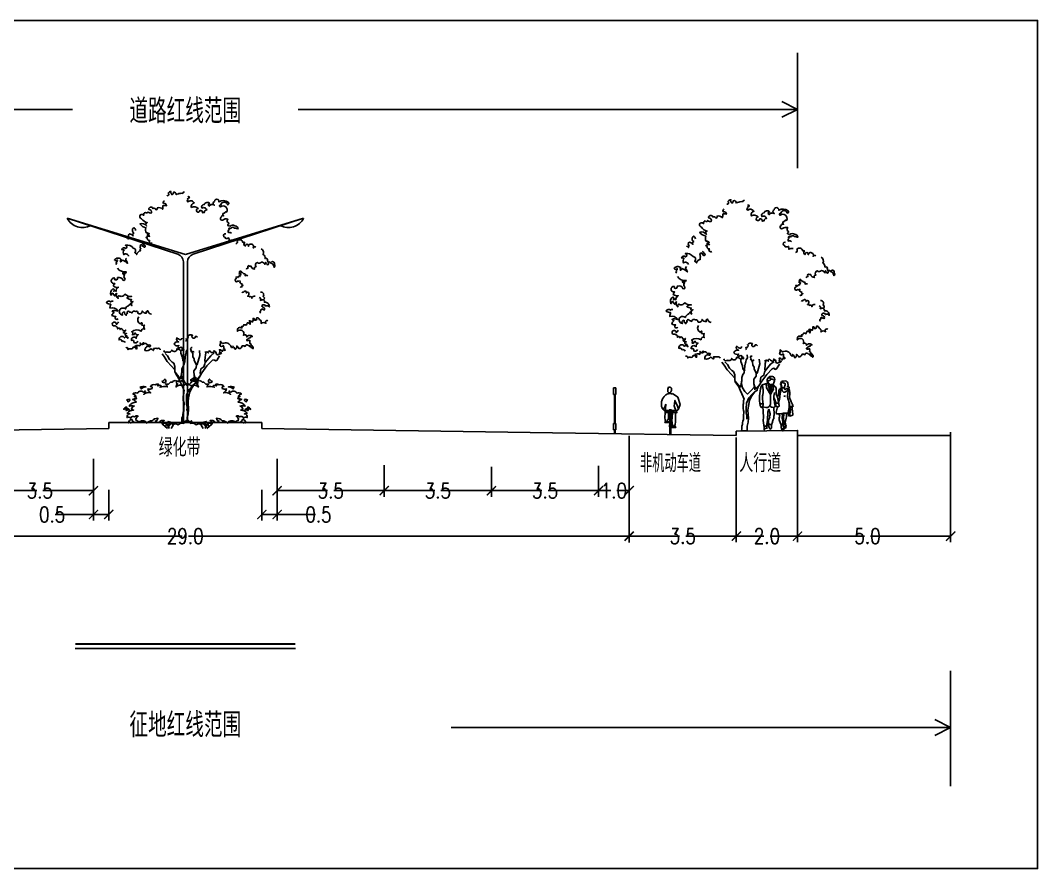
# Model space of a CAD drawing. Extents: x 10519 to 17598, y -625 to 2857.
# Drawn here: x 10542 to 10575.23, y 685.12 to 712.84 of the extents above; entities that cross this region are included whole.
import ezdxf
from ezdxf.enums import TextEntityAlignment as Align

# ---------------------------------------------------------------- set-up
doc = ezdxf.new("R2010")
doc.units = 0
doc.header["$MEASUREMENT"] = 0
doc.linetypes.add('ACAD_ISO04W100', pattern=[30.5, 24, -3, 0.5, -3])
doc.layers.get('0').update_dxf_attribs({"linetype": 'CONTINUOUS'})
doc.layers.get('DEFPOINTS').update_dxf_attribs({"linetype": 'CONTINUOUS'})
for name, color, linetype in [('DIM_COOR', 3, 'CONTINUOUS'), ('SHRUB', 8, 'CONTINUOUS'), ('ZDH', 1, 'CONTINUOUS'), ('横断图-断面模型', 7, 'CONTINUOUS')]:
    doc.layers.add(name, color=color, linetype=linetype)
doc.styles.get("Standard").update_dxf_attribs({"font": 'txt8.shx', "width": 0.8, "bigfont": 'hz.shx'})
doc.dimstyles.get("Standard").update_dxf_attribs({"dimtxt": 10, "dimasz": 3, "dimexe": 0.18, "dimexo": 0.0625, "dimgap": 2, "dimtad": 0, "dimdec": 1, "dimzin": 0, "dimdsep": 46, "dimtxsty": 'Standard', "dimblk": 'ARCHTICK', "dimcen": 0.09, "dimadec": 0, "dimazin": 0, "dimtfac": 1, "dimtdec": 1, "dimtofl": 0, "dimtmove": 0, "dimatfit": 3, "dimldrblk": 'ARCHTICK', "dimfxl": 1, "dimtolj": 1, "dimtzin": 0, "dimarcsym": 0})

# ---------------------------------------------------------------- blocks, each defined once
blk = doc.blocks.new('A$C5FCC6C8A')
at = {"layer": 'ZDH', "color": 8}
for p, q in [((0.708, 1.78), (0.708, 1.78)), ((0.149, 1.369), (0.177, 1.141)), ((0.163, 1.37), (0.205, 1.301)), ((0.252, 1.629), (0.323, 1.621)), ((0.256, 1.499), (0.272, 1.466)), ((0.282, 1.418), (0.281, 1.372)), ((0.282, 1.42), (0.314, 1.409)), ((0.287, 1.56), (0.325, 1.566)), ((0.377, 1.396), (0.357, 1.322)), ((0.38, 1.395), (0.396, 1.39)), ((0.39, 1.392), (0.425, 1.139)), ((0.552, 1.38), (0.552, 1.235)), ((0.623, 1.427), (0.63, 1.484)), ((0.652, 1.405), (0.623, 1.427)), ((0.637, 1.366), (0.652, 1.405)), ((0.731, 1.182), (0.637, 1.366)), ((0.731, 1.182), (0.67, 1.517)), ((0.686, 1.511), (0.786, 1.417)), ((0.687, 1.425), (0.812, 1.531)), ((0.731, 1.182), (0.825, 1.585)), ((0.734, 1.465), (0.731, 1.182)), ((0.731, 1.182), (0.874, 1.421)), ((0.829, 1.603), (0.786, 1.545)), ((0.843, 1.449), (0.882, 1.484)), ((0.874, 1.421), (0.843, 1.449)), ((0.856, 1.544), (0.972, 1.513)), ((0.882, 1.484), (0.858, 1.544)), ((0.472, 0.929), (0.446, 1.034)), ((0.463, 0.877), (0.491, 1.041)), ((0.509, 1.104), (0.478, 1.201)), ((0.557, 0.93), (0.619, 1.069)), ((0.731, 1.182), (0.739, 0.873)), ((0.97, 0.855), (0.994, 1.043)), ((0.027, 0.678), (0.028, 0.778)), ((0.09, 0.69), (0.08, 0.781)), ((0.098, 0.482), (0.09, 0.69)), ((0.504, 0.783), (0.528, 0.792)), ((0.554, 0.607), (0.509, 0.785)), ((0.63, 0.761), (0.615, 0.529)), ((0.682, 0.769), (0.635, 0.761)), ((0.79, 0.706), (0.745, 0.56)), ((0.987, 0.788), (0.885, 0.762)), ((1.04, 0.766), (1.065, 0.805)), ((0.01, 0.514), (0.018, 0.653)), ((0.098, 0.482), (0.01, 0.514)), ((0.155, 0.497), (0.098, 0.482)), ((0.155, 0.497), (0.11, 0.663)), ((0.249, 0.316), (0.22, 0.419)), ((0.467, 0.551), (0.443, 0.511)), ((0.826, 0.57), (0.85, 0.064)), ((0.397, 0.222), (0.438, 0.326)), ((0.939, 0.108), (0.971, 0.332))]:
    blk.add_line(p, q, dxfattribs=at)
for centre, radius, start, end in [((0.658, 1.682), 0.0677, 149.6605, 223.0914), ((0.71, 1.652), 0.128, 44.0652, 149.6605), ((0.699, 1.578), 0.107, 83.7984, 147.4479), ((0.84, 1.585), 0.164, 104.5278, 142.3965), ((0.889, 1.883), 0.267, 227.8947, 258.5683), ((0.846, 1.784), 0.062, 224.0652, 227.2955), ((0.726, 1.654), 0.115, 333.7022, 47.2955), ((0.538, 1.214), 0.438, 158.1997, 192.9045), ((0.154, 1.404), 0.0348, 81.608, 302.5532), ((0.181, 1.494), 0.0275, 132.2027, 243.7817), ((0.161, 1.454), 0.0164, 261.608, 63.7817), ((0.145, 1.533), 0.025, 312.2027, 12.5675), ((0.243, 1.554), 0.0752, 83.6899, 192.5675), ((0.197, 1.336), 0.0458, 31.4991, 122.5532), ((0.257, 1.372), 0.0243, 211.4991, 358.6484), ((0.294, 1.518), 0.0426, 99.5645, 206.2318), ((0.179, 1.421), 0.103, 358.6484, 26.2318), ((0.327, 1.447), 0.0409, 250.6513, 336.6577), ((0.32, 1.593), 0.028, 279.5645, 83.6899), ((0.319, 1.529), 0.0927, 25.3537, 87.5065), ((0.308, 1.53), 0.0808, 353.6823, 61.5851), ((0.076, 1.556), 0.314, 336.6577, 353.6823), ((0.385, 1.413), 0.0194, 134.4068, 254.887), ((0.331, 1.468), 0.0569, 314.4068, 6.0349), ((0.421, 1.477), 0.0336, 141.7671, 186.0349), ((0.342, 1.54), 0.067, 321.7671, 25.3538), ((0.374, 1.306), 0.0871, 0.5488, 75.1585), ((0.659, 1.38), 0.106, 111.7508, 179.9447), ((0.859, 1.657), 0.252, 184.6555, 200.4538), ((0.588, 1.558), 0.0849, 291.7508, 333.652), ((0.711, 1.601), 0.0938, 200.4538, 323.4399), ((0.867, 1.585), 0.0419, 153.7022, 255.186), ((0.947, 1.42), 0.0969, 15.2134, 75.1861), ((1.57, 1.3), 0.596, 160.857, 192.412), ((-0.373, 1.061), 1.465, 350.9257, 15.2134), ((0.385, 0.887), 0.331, 148.4972, 168.8363), ((0.037, 1.1), 0.0759, 328.4972, 12.9045), ((0.835, 0.814), 0.709, 160.1872, 197.583), ((-0.007, 1.118), 0.186, 340.1872, 7.1638), ((0.276, 1.344), 0.0836, 211.0972, 344.735), ((0.29, 1.056), 0.081, 86.7645, 124.0677), ((1.407, 1.276), 0.991, 187.9737, 194.1746), ((0.817, 1.31), 0.356, 180.5488, 197.9376), ((0.785, 0.992), 0.298, 149.9584, 170.4643), ((0.365, 1.235), 0.188, 329.9585, 359.9447), ((2.529, 0.581), 1.955, 167.6185, 173.3371), ((0.176, 1.096), 0.454, 348.7716, 19.7919), ((0.442, 1.148), 0.194, 335.8818, 345.625), ((0.258, 1.079), 0.371, 347.6185, 348.7716), ((0.62, 1.091), 0.377, 352.6343, 12.412), ((0.054, 0.824), 0.0551, 137.1431, 241.2442), ((-0.121, 0.986), 0.183, 317.1431, 348.8363), ((0.065, 0.65), 0.0469, 15.261, 176.8765), ((0.054, 0.778), 0.026, 6.4647, 179.4259), ((0.054, 0.824), 0.0551, 298.0249, 356.8421), ((0.494, 0.8), 0.385, 157.3655, 176.8421), ((0.489, 0.822), 0.0421, 152.8936, 289.8502), ((0.345, 0.897), 0.121, 332.8936, 350.4643), ((0.478, 0.7), 0.208, 68.8366, 92.4822), ((0.508, 0.847), 0.0586, 289.8502, 28.9638), ((0.613, 0.905), 0.0615, 155.8818, 208.9638), ((0.629, 0.803), 0.0417, 173.3371, 278.8716), ((0.668, 0.859), 0.0918, 278.8716, 335.5887), ((0.856, 0.876), 0.117, 181.3615, 284.4306), ((0.517, 0.56), 0.309, 1.902, 28.2691), ((1.02, 0.849), 0.0503, 172.6343, 223.0488), ((-8.667, 1.398), 9.673, 355.0369, 356.503), ((1.017, 0.686), 0.196, 71.3422, 103.2095), ((0.94, 0.775), 0.0584, 2.1035, 43.0489), ((1.021, 0.778), 0.0225, 182.1034, 327.9033), ((1.009, 0.84), 0.0652, 327.9033, 350.9257), ((0.196, 0.612), 0.0386, 197.583, 283.766), ((0.258, 0.356), 0.225, 74.7969, 103.766), ((0.587, 0.521), 0.38, 171.7882, 195.6622), ((0.608, 0.272), 0.321, 160.5028, 190.2916), ((0.439, 0.514), 0.136, 154.2789, 195.7186), ((0.152, 0.433), 0.162, 340.5028, 15.7186), ((0.481, 1.175), 0.624, 254.7968, 272.9699), ((0.651, 0.3), 0.316, 165.867, 185.8852), ((0.139, 0.428), 0.212, 345.8671, 7.1745), ((0.689, 0.498), 0.342, 168.8051, 187.1744), ((0.497, 0.478), 0.0639, 148.4244, 202.0211), ((0.279, 0.389), 0.172, 338.4745, 22.0211), ((0.511, 0.596), 0.0444, 272.9699, 14.1746), ((0.708, 0.523), 0.0929, 176.315, 200.2948), ((0.544, 0.462), 0.0819, 342.1957, 20.2948), ((0.661, 0.424), 0.0413, 162.1957, 223.8974), ((0.556, 0.323), 0.105, 5.8865, 43.8974), ((0.927, 0.361), 0.268, 185.8865, 209.7457), ((0.808, 0.541), 0.0655, 163.1817, 215.0522), ((0.711, 0.473), 0.0529, 346.1648, 35.0522), ((0.827, 0.444), 0.0668, 166.1648, 207.7697), ((0.546, 0.296), 0.252, 347.8867, 27.7697), ((1.958, 0.476), 0.992, 175.037, 186.2271), ((0.828, 0.352), 0.145, 351.8658, 6.2271), ((0.371, 0.152), 0.143, 155.5877, 205.9534), ((0.303, 0.198), 0.0875, 210.8432, 258.2488), ((0.101, 0.275), 0.154, 335.5877, 15.6622), ((0.251, 0.094), 0.00931, 205.9534, 297.4012), ((0.218, 0.158), 0.0818, 297.4012, 7.4342), ((-0.618, 0.049), 0.924, 7.4342, 10.2916), ((0.435, 0.072), 0.135, 154.5018, 203.5806), ((0.353, 0.116), 0.0568, 205.4056, 296.7841), ((0.338, 0.03), 0.0295, 203.5806, 339.1792), ((0.081, 0.241), 0.257, 334.5018, 5.8852), ((0.142, 0.105), 0.24, 339.1792, 3.5381), ((0.621, 0.134), 0.24, 158.4745, 183.5381), ((0.625, 0.189), 0.0796, 344.9715, 29.7457), ((0.818, 0.137), 0.12, 164.9715, 214.633), ((0.734, 0.406), 0.198, 260.3463, 285.4326), ((0.741, 0.084), 0.0264, 214.633, 322.4055), ((0.671, 0.137), 0.114, 322.4055, 4.1323), ((1.13, 0.17), 0.346, 167.8867, 184.1323), ((0.9, 0.199), 0.126, 246.2224, 288.2358), ((1.022, 0.246), 0.173, 182.6261, 207.1679), ((0.899, 0.182), 0.0341, 207.1679, 345.4585), ((0.692, 0.062), 0.248, 345.4585, 5.4856), ((1.032, 0.095), 0.0935, 171.8658, 185.4856)]:
    blk.add_arc(centre, radius, start, end, dxfattribs=at)
blk = doc.blocks.new('SHRUB_E7')
at = {"color": 3}
for p, q in [((-333, 53), (-266, 0)), ((-292, 21), (-287, 62)), ((-273, 56), (-243, 0)), ((-256, 24), (-208, 81)), ((-192, 44), (-217, 0)), ((192, 44), (217, 0)), ((256, 24), (208, 81)), ((273, 56), (243, 0)), ((333, 53), (266, 0)), ((292, 21), (287, 62))]:
    blk.add_line(p, q, dxfattribs=at)
for points in [[(0, 104, -0.033482), (-7, 110, -0.548637), (-62, 103, 0.159936), (-45, 67, 0.299737), (-123, 50, 0.422718), (-192, 44, -0.8762), (-178, 80, -0.077452), (-262, 93, -0.40196), (-245, 57, -0.265419), (-299, 70, 0.444024), (-333, 53, -0.630202), (-312, 105, 0.357779), (-379, 83, -0.287826), (-434, 100, 0.377064), (-399, 138, 0.250353), (-477, 101, 0.24944), (-553, 71, -0.308567), (-565, 94, 0.318248), (-670, 79, 0.629144), (-696, 106, -0.355852), (-668, 166, 0.379918), (-713, 157, 0.516327), (-768, 141, 0.265401), (-818, 147, -0.45058), (-780, 196, -0.081939), (-817, 209, -0.204535), (-729, 248, -0.093347), (-760, 264, -0.178712), (-721, 303, 0.165152), (-788, 302, -0.254476), (-692, 359, 0.233133), (-742, 392, -0.14235), (-690, 404, 0.36638), (-719, 435, 1.325527), (-703, 448, 0.095882), (-739, 470, -0.243326), (-678, 479, -0.481555), (-596, 494, 0.317871), (-573, 511, -0.433747), (-590, 464, -0.270851), (-495, 482, -0.168812), (-536, 538, 0.265261), (-477, 545, 0.603448), (-502, 572, -0.357802), (-435, 592, -0.219008), (-390, 600, 0.797002), (-400, 578, -0.384209), (-348, 573, 0.295136), (-368, 559, -0.180261), (-272, 565, 0.241671), (-297, 606, 0.404961), (-225, 630, 0.375819), (-191, 642, -0.307047), (-137, 642, 0.600759), (-129, 603, 0.27442), (-152, 562, -0.329208), (-50, 578, -0.160151), (0, 610, -0.160151)], [(0, 104, 0.033482), (7, 110, 0.548637), (62, 103, -0.159936), (45, 67, -0.299737), (123, 50, -0.422718), (192, 44, 0.8762), (178, 80, 0.077452), (262, 93, 0.40196), (245, 57, 0.265419), (299, 70, -0.444024), (333, 53, 0.630202), (312, 105, -0.357779), (379, 83, 0.287826), (434, 100, -0.377064), (399, 138, -0.250353), (477, 101, -0.24944), (553, 71, 0.308567), (565, 94, -0.318248), (670, 79, -0.629144), (696, 106, 0.355852), (668, 166, -0.379918), (713, 157, -0.516327), (768, 141, -0.265401), (818, 147, 0.45058), (780, 196, 0.081939), (817, 209, 0.204535), (729, 248, 0.093347), (760, 264, 0.178712), (721, 303, -0.165152), (788, 302, 0.254476), (692, 359, -0.233133), (742, 392, 0.14235), (690, 404, -0.36638), (719, 435, -1.325527), (703, 448, -0.095882), (739, 470, 0.243326), (678, 479, 0.481555), (596, 494, -0.317871), (573, 511, 0.433747), (590, 464, 0.270851), (495, 482, 0.168812), (536, 538, -0.265261), (477, 545, -0.603448), (502, 572, 0.357802), (435, 592, 0.219008), (390, 600, -0.797002), (400, 578, 0.384209), (348, 573, -0.295136), (368, 559, 0.180261), (272, 565, -0.241671), (297, 606, -0.404961), (225, 630, -0.375819), (191, 642, 0.307047), (137, 642, -0.600759), (129, 603, -0.27442), (152, 562, 0.329208), (50, 578, 0.16016), (0, 610, 0.16016)], [(-820, 267, -0.271803), (-788, 257, 0.120847), (-825, 241, -0.339325), (-830, 265, 0.171013), (-864, 257, -0.429974), (-819, 287, 0.619653), (-820, 267, 0.660668)], [(820, 267, 0.271803), (788, 257, -0.120847), (825, 241, 0.339325), (830, 265, -0.171013), (864, 257, 0.429974), (819, 287, -0.619653), (820, 267, -0.660668)]]:
    blk.add_lwpolyline(points, format="xyb", dxfattribs=at)
for points in [[(-646, 558, -0.192811), (-562, 565, 0.190338), (-626, 536, 0.607699), (-646, 558)], [(-344, 640, 0.178614), (-303, 670, -0.377621), (-297, 626, -0.342397), (-344, 640, -0.342397)], [(-128, 682, -0.224614), (-102, 663, -0.379444), (-128, 643, 0.172108), (-83, 644, -0.969457), (-66, 636, 0.505502), (-49, 663, -0.155784), (-87, 689, 0.197916), (-128, 682)], [(128, 682, 0.224614), (102, 663, 0.379444), (128, 643, -0.172108), (83, 644, 0.969457), (66, 636, -0.505502), (49, 663, 0.155784), (87, 689, -0.197916), (128, 682)], [(344, 640, -0.178614), (303, 670, 0.377621), (297, 626, 0.342397), (344, 640, 0.342397)], [(646, 558, 0.192811), (562, 565, -0.190338), (626, 536, -0.607699), (646, 558)], [(-825, 382, -0.334986), (-782, 393, -0.46709), (-808, 362, 0.637082), (-825, 382, 0.637082)], [(825, 382, 0.334986), (782, 393, 0.46709), (808, 362, -0.637082), (825, 382, -0.637082)], [(-756, 124, 0.375402), (-796, 75, -0.43941), (-765, 72, -0.320301), (-723, 85, -0.175099), (-756, 124, -0.175099)], [(756, 124, -0.375402), (796, 75, 0.43941), (765, 72, 0.320301), (723, 85, 0.175099), (756, 124, 0.175099)]]:
    blk.add_lwpolyline(points, format="xyb", close=True, dxfattribs=at)
blk = doc.blocks.new('A$C244B30F2')
at = {"layer": 'SHRUB', "color": 3, "xscale": 0.0015, "yscale": 0.0015, "zscale": 0.0015}
blk.add_blockref('SHRUB_E7', (1.296, 0), dxfattribs=at)
blk = doc.blocks.new('_ARCHTICK')
at = {"color": 0, "linetype": 'ByBlock', "const_width": 0.15}
blk.add_lwpolyline([(-0.5, -0.5), (0.5, 0.5)], dxfattribs=at)
blk = doc.blocks.new('*D65')
at = {"color": 3, "lineweight": -2}
for p, q in [((10540.884, 698.305), (10540.884, 697.271)), ((10544.385, 698.281), (10544.385, 697.271))]:
    blk.add_line(p, q, dxfattribs=at)
at = {"color": 0, "lineweight": -2}
for p, q in [((10540.884, 697.471), (10542.534, 697.471)), ((10544.385, 697.471), (10542.735, 697.471))]:
    blk.add_line(p, q, dxfattribs=at)
at = {"layer": 'DEFPOINTS', "color": 0}
for p in [(10540.884, 698.367), (10544.385, 698.344), (10544.385, 697.471)]:
    blk.add_point(p, dxfattribs=at)
at = {"color": 0, "lineweight": -2, "xscale": 0.3, "yscale": 0.3, "zscale": 0.3, "rotation": 180}
blk.add_blockref('_ARCHTICK', (10540.884, 697.471), dxfattribs=at)
at = {"color": 0, "lineweight": -2, "xscale": 0.3, "yscale": 0.3, "zscale": 0.3}
blk.add_blockref('_ARCHTICK', (10544.385, 697.471), dxfattribs=at)
at = {"color": 3, "insert": (10542.634, 697.471), "char_height": 0.5, "attachment_point": 5}
blk.add_mtext('\\A1;3.5', dxfattribs=at)
blk = doc.blocks.new('A$C146029A1')
at = {"layer": 'ZDH', "color": 94}
for points in [[(1.276, 3.766, 0.305001), (1.243, 3.741, 0.158319), (1.163, 3.728, 0.506463), (1.139, 3.718, 0.606264), (1.094, 3.758, -0.29326), (1.072, 3.719, -0.688173), (1.067, 3.737, -0.77864), (1.056, 3.773, 0.200322), (1.006, 3.746, -0.808942), (0.988, 3.7, 0.398466)], [(2.043, 3.089, 0.265402), (1.995, 3.099, -0.47234), (2.004, 3.147, -1.359918), (2.026, 3.165, -0.499355), (2.093, 3.174, -0.074873), (2.149, 3.16, 0.44511), (2.096, 3.209, 0.370657), (2.018, 3.205, -0.000002), (1.981, 3.217, -0.543015), (1.998, 3.242, 0.345298), (1.976, 3.272, -0.278322), (1.984, 3.318, 0.278865), (1.898, 3.302, -1.000141), (1.878, 3.355, -0.713289), (1.915, 3.372, -0.932806), (1.93, 3.419, -0.617803), (1.965, 3.436, 0.799083), (1.861, 3.521, -1.091803), (1.868, 3.552, -0.813247), (1.976, 3.555, 0.759216), (1.988, 3.595, 0.322729), (1.837, 3.601, 1.063796), (1.762, 3.61, 0.640254), (1.763, 3.547, 0.451434), (1.678, 3.529, -0.695789), (1.687, 3.576, 0.56977), (1.596, 3.558, 0.595413), (1.559, 3.5, -0.483393), (1.638, 3.469, 0.396), (1.596, 3.427, 0.333157), (1.566, 3.423, 0.596875), (1.527, 3.461, -2.485316), (1.5, 3.492, 0.329809), (1.389, 3.51, -0.512632), (1.431, 3.582, 0.48414), (1.34, 3.607, -1.380789), (1.331, 3.633, -0.790253), (1.353, 3.665, 0.91904), (1.328, 3.682, -1.201096)], [(0.947, 3.62, 0.590957), (0.931, 3.577, -0.507427), (0.981, 3.538, 0.211792), (0.922, 3.538, -0.130874), (0.914, 3.481, 0.288211), (0.83, 3.506, -0.512432), (0.811, 3.474, 0.410785), (0.759, 3.493, 0.646238), (0.702, 3.504, 0.478077), (0.692, 3.476, -0.56821), (0.734, 3.421, -0.289507), (0.678, 3.436, -0.529716), (0.637, 3.427, 0.556037), (0.609, 3.381, 0.421693), (0.553, 3.391, 0.598314), (0.574, 3.327, 0.221406), (0.666, 3.263, 0.745187), (0.656, 3.208, 0.338336), (0.545, 3.242, 0.193645), (0.645, 3.179, 0.255819), (0.652, 3.095, -0.202164), (0.7, 3.079, 0.613529), (0.669, 3.045, -0.614808), (0.703, 3.038, 0.409088), (0.647, 3.016, -0.780635), (0.666, 3.005, 0.520337), (0.703, 2.973, 0.849531), (0.745, 2.929, 1.681155)], [(0.475, 3.136, 0.339076), (0.444, 3.179, 0.555033), (0.449, 3.092, 0.56418), (0.435, 3.045, 0.166244), (0.376, 3.081, 0.631998), (0.373, 3.028, 0.373246), (0.361, 2.993, 0.199415), (0.33, 3.016, -2.128433)], [(2.073, 2.975, 0.129085), (2, 2.965, 0.153649), (1.997, 3.012, -0.172844), (1.943, 3.006, 0.24242), (1.919, 3.033, -0.867375), (1.949, 3.078, -4.014634)], [(0.585, 2.926, -0.527476), (0.61, 2.895, -1.371362), (0.611, 2.863, 0.599758), (0.589, 2.874, 1.751744), (0.554, 2.868, 0.521675), (0.562, 2.84, 0.482458), (0.558, 2.802, 0.272076), (0.493, 2.741, 0.162269), (0.462, 2.773, 0.672629), (0.438, 2.845, 0.295571), (0.31, 2.894, -0.846999), (0.313, 2.84, 0.605856), (0.25, 2.822, -0.299905), (0.288, 2.819, 0.265742), (0.283, 2.741, -0.563605), (0.362, 2.714, -0.951129)], [(2.441, 2.859, 0.543794), (2.397, 2.848, 1.209884), (2.318, 2.875, 1.322896), (2.267, 2.879, -0.541205), (2.256, 2.938, 0.299501), (2.228, 2.938, 0.612972), (2.134, 2.967, -0.400192), (2.112, 2.91, -0.601374)], [(2.528, 2.835, -0.406886), (2.557, 2.74, -0.345169), (2.59, 2.675, -0.789569), (2.629, 2.638, -0.420211), (2.636, 2.574, -0.31979), (2.6, 2.615, 0.414416), (2.59, 2.579, 0.259643), (2.532, 2.618, -0.477578), (2.464, 2.613, 0.528271), (2.442, 2.543, 0.679587), (2.418, 2.503, -0.357056), (2.36, 2.552, -0.118587), (2.317, 2.56, 0.331188), (2.314, 2.517, 0.493577), (2.285, 2.5, -1.282228)], [(0.328, 2.683, 0.640786), (0.337, 2.627, 0.207083), (0.344, 2.595, 0.150335), (0.253, 2.651, -0.368139), (0.229, 2.622, -0.258155), (0.235, 2.665, 0.453982), (0.13, 2.653, 0.695057), (0.177, 2.653, -0.34999), (0.16, 2.614, -0.347124), (0.155, 2.576, -0.402012)], [(0.735, 1.767, -0.325791), (0.675, 1.824, 0.515605), (0.652, 1.783, -0.279738), (0.585, 1.819, -0.62119), (0.513, 1.782, 0.719432), (0.479, 1.81, 0.571612), (0.414, 1.786, 0.272149), (0.377, 1.799, 1.434557), (0.343, 1.778, 0.677202), (0.324, 1.747, -0.375472), (0.294, 1.804, 0.653927), (0.262, 1.751, -0.641379), (0.229, 1.857, -0.304012), (0.311, 1.852, -0.282031), (0.361, 1.905, 0.008167), (0.39, 1.942, 0.250758), (0.416, 1.905, -0.538583), (0.435, 1.976, -1.316316), (0.41, 2.005, -0.141358), (0.333, 2.032, -0.252822), (0.411, 2.057, -0.20506), (0.3, 2.092, -0.448866), (0.202, 2.07, 0.486299), (0.192, 2.026, -0.437064), (0.168, 2.105, 0.440104), (0.138, 2.063, -0.29131), (0.109, 2.109, 0.436043), (0.075, 2.075, -0.389386), (0.104, 2.18, -0.815654), (0.115, 2.138, -0.477842), (0.156, 2.14, -0.344764), (0.194, 2.206, -0.188395), (0.113, 2.225, -0.090084), (0.136, 2.269, -1.137022), (0.121, 2.358, -0.908358), (0.13, 2.335, 0.754859), (0.181, 2.364, -0.405197), (0.272, 2.322, 0.740032), (0.302, 2.351, -0.459727), (0.296, 2.412, -0.533529), (0.266, 2.447, 0.742946), (0.324, 2.458, -0.289701), (0.18, 2.519, 0.523483)], [(2.693, 2.62, -0.701971), (2.743, 2.58, -0.424856), (2.736, 2.532, 0.079937), (2.727, 2.569, 0.274987), (2.681, 2.601, 0.992027), (2.648, 2.605, -0.885129)], [(2.183, 2.202, -0.433632), (2.213, 2.213, -0.721914), (2.231, 2.238, -0.566611), (2.211, 2.265, -0.564064), (2.181, 2.311, -0.261676), (2.139, 2.308, -0.779527), (2.105, 2.309, -0.474621), (2.116, 2.347, 0.450099), (2.114, 2.374, -0.38184), (2.146, 2.364, -0.608058), (2.18, 2.382, -0.581353), (2.197, 2.413, 0.260094), (2.165, 2.426, 0.446682), (2.17, 2.46, -0.271596), (2.193, 2.472, -0.530179), (2.195, 2.45, -0.33952), (2.242, 2.425, -0.841017), (2.265, 2.395, -0.362325), (2.306, 2.395, -2.759952)], [(2.43, 2.061, 0.526024), (2.375, 2.025, 0.746219), (2.337, 2.048, 0.54368), (2.304, 2.059, 0.369805), (2.325, 2.108, 0.798879), (2.283, 2.111, 1.039316), (2.239, 2.128, 0.382432), (2.208, 2.113, -4.396999)], [(2.567, 2.001, 0.136142), (2.514, 1.992, 0.536828), (2.494, 2.042, 1.052117)], [(2.516, 2.128, -0.706019), (2.558, 2.057, -0.583806), (2.567, 2.001, -0.331907), (2.58, 1.961, -0.481208), (2.66, 1.885, 0.381724), (2.599, 1.899, 0.30479), (2.573, 1.919, 0.317963), (2.539, 1.907, 0.260449), (2.552, 1.879, -0.625071), (2.578, 1.833, -0.069399), (2.537, 1.853, 0.490958), (2.526, 1.825, 0.923818), (2.52, 1.789, 7.656865)], [(0.109, 1.979, 0.359592), (0.067, 1.968, 0.612734), (0, 1.953, 0.135742), (0.071, 1.93, 0.05733), (0.056, 1.867, -0.357844), (0.185, 1.817, 0.191822), (0.093, 1.82, 0.17638), (0.123, 1.796, 0.170415), (0.09, 1.746, 0.14451), (0.153, 1.729, 0.453996), (0.146, 1.689, 0.35495), (0.19, 1.69, -6.203741)], [(0.528, 1.722, 0.533713), (0.558, 1.608, -0.565991), (0.576, 1.627, -0.323309), (0.576, 1.59, 0.288775), (0.619, 1.588, 0.309273), (0.622, 1.521, 0.683999), (0.568, 1.487, 0.326754), (0.412, 1.48, -0.538176), (0.422, 1.433, 0.493737), (0.466, 1.462, 0.357521), (0.52, 1.431, 0.290225), (0.485, 1.372, 0.806528), (0.406, 1.339, -0.720602), (0.448, 1.305, 0.432486), (0.51, 1.325)], [(2.157, 1.546, -0.126913), (2.215, 1.542, 0.155318), (2.207, 1.566, 0.414171), (2.242, 1.595, -0.293534), (2.28, 1.585, 0.100206), (2.3, 1.625, -0.348274), (2.345, 1.599, 0.377932), (2.328, 1.657, -0.184684), (2.38, 1.638, 0.202256), (2.394, 1.698, -0.594972), (2.421, 1.668, 0.694277), (2.452, 1.706, -0.476155), (2.499, 1.677, -0.426495), (2.525, 1.615, -0.354097), (2.604, 1.618, -1.03166), (2.637, 1.657, -3.1794)], [(0.196, 1.643, -0.128622), (0.162, 1.603, 1.785801), (0.111, 1.576, -0.475754), (0.185, 1.525, -1.117928), (0.221, 1.516, -0.905859), (0.263, 1.51, 0.612945), (0.312, 1.508, -0.379829), (0.274, 1.47, 0.183681), (0.327, 1.451, 0.915977), (0.312, 1.416, -0.141009), (0.336, 1.41, 0.83447), (0.354, 1.376, 0.662202), (0.295, 1.379, 0.878794), (0.207, 1.346, -0.560457), (0.256, 1.323, -0.371289), (0.307, 1.302, 5.742865)], [(1.604, 1.139, -0.496488), (1.664, 1.135, -0.486936), (1.686, 1.168, 0.397382), (1.756, 1.144, 0.249151), (1.753, 1.17, -0.412305), (1.791, 1.117, 0.625944), (1.835, 1.119, 0.520922), (1.877, 1.136, -0.072729), (1.845, 1.142, 0.195436), (1.845, 1.186, -0.339939), (1.891, 1.158, 0.489339), (1.901, 1.18, -0.379674), (1.935, 1.176, 0.506942), (1.913, 1.207, 0.227854), (1.908, 1.254, -0.475937), (1.85, 1.256, 0.149363), (1.861, 1.324, 0.06507), (1.899, 1.287, -0.485467), (2.037, 1.231, 1.185849), (2.064, 1.247, -0.120955), (2.099, 1.193, 0.383299), (2.128, 1.246, -0.190755), (2.162, 1.205, 0.33975), (2.218, 1.25, -0.172292), (2.265, 1.241, -0.681301), (2.31, 1.26, 0.374339), (2.337, 1.255, -0.354275), (2.339, 1.235, -0.882488), (2.362, 1.221, -0.294331), (2.392, 1.202, 0.603132), (2.38, 1.241, 0.649432), (2.359, 1.261, 0.487956), (2.339, 1.293, 0.087648), (2.34, 1.342, -0.128892), (2.297, 1.333, -0.965732), (2.31, 1.358, -0.294144), (2.352, 1.383, -0.546857), (2.381, 1.402, 0.527971), (2.292, 1.393, 0.686406), (2.236, 1.423, 0.972587), (2.141, 1.485, -0.287838), (2.157, 1.546, 3.370194)], [(1.23, 1.376, -0.545191), (1.201, 1.351, -0.167656), (1.151, 1.381, 0.565605), (1.18, 1.315, 0.41653), (1.104, 1.275, 0.355954), (1.182, 1.253, 1.49895), (1.201, 1.224, -0.802888), (1.235, 1.194, -1.146961), (1.258, 1.174, 0.385107), (1.219, 1.171, 0.093895), (1.149, 1.202, -0.846048), (1.069, 1.181, -0.484839), (0.991, 1.153, -0.663772), (0.939, 1.173, 0.972356)], [(1.488, 1.389, 0.315833), (1.453, 1.403, -1.573028), (1.405, 1.424, 0.333458), (1.324, 1.406, -0.969491), (1.297, 1.364, -0.754779), (1.293, 1.326, -0.158014)], [(0.879, 1.185, 0.591735), (0.838, 1.205, 0.132441), (0.769, 1.205, -0.4983), (0.763, 1.171, 0.156802), (0.722, 1.203, -0.342151), (0.629, 1.174, -0.454477), (0.687, 1.244, 1.167042), (0.715, 1.262, 0.180895), (0.67, 1.263, 0.563134), (0.604, 1.276, 1.162272), (0.597, 1.298, 0.237532), (0.593, 1.269, -0.273954), (0.548, 1.297, -0.36361), (0.542, 1.248, 0.256479), (0.466, 1.245, -0.738611), (0.488, 1.198, 0.448843), (0.438, 1.229, -0.46923), (0.39, 1.2, 0.308702), (0.35, 1.188, 0.678723), (0.316, 1.218, -0.027837)], [(1.434, 1.159, -0.565308), (1.375, 1.174, 1.043178), (1.376, 1.19, -0.723769), (1.401, 1.22, 3.22495)]]:
    blk.add_lwpolyline(points, format="xyb", dxfattribs=at)
for points in [[(1.216, 1.182), (1.215, 1.13), (1.243, 1.061), (1.248, 1.013), (1.281, 0.972)], [(1.444, 0.722), (1.377, 0.646), (1.324, 0.598), (1.285, 0.644), (1.245, 0.704), (1.226, 0.759), (1.231, 0.87), (1.251, 0.92), (1.27, 0.948), (1.279, 1), (1.285, 1.058), (1.293, 1.107), (1.299, 1.128), (1.303, 1.156), (1.324, 1.189), (1.321, 1.238)], [(1.457, 0.685), (1.431, 0.769), (1.429, 0.828), (1.429, 0.844), (1.467, 0.892), (1.469, 0.941), (1.434, 1.01), (1.434, 1.04), (1.413, 1.069), (1.408, 1.124), (1.381, 1.171)], [(1.519, 1.172), (1.525, 1.092), (1.482, 0.943), (1.468, 0.933)], [(1.117, 0.86), (1.062, 0.92), (0.993, 0.993), (0.944, 1.074), (0.908, 1.121)], [(1.847, 1.086), (1.801, 1.01), (1.777, 1.003), (1.762, 1.02), (1.73, 1.014), (1.64, 0.921), (1.558, 0.808), (1.512, 0.734), (1.484, 0.682), (1.484, 0.662), (1.443, 0.636), (1.397, 0.571), (1.36, 0.497), (1.342, 0.403), (1.332, 0.335), (1.342, 0.206), (1.335, 0.138), (1.319, 0.077), (1.319, 0.029), (1.321, 0), (1.228, 0), (1.231, 0.034), (1.231, 0.077), (1.24, 0.091), (1.246, 0.104), (1.246, 0.129), (1.251, 0.159), (1.262, 0.186), (1.262, 0.236), (1.267, 0.313), (1.263, 0.331), (1.255, 0.362), (1.253, 0.39), (1.253, 0.428), (1.26, 0.448), (1.263, 0.476), (1.263, 0.494), (1.271, 0.516), (1.253, 0.557), (1.233, 0.605), (1.206, 0.663), (1.183, 0.716), (1.138, 0.783), (1.125, 0.802), (1.117, 0.83), (1.117, 0.866), (1.117, 0.911), (1.098, 0.966), (1.072, 0.985), (1.03, 1.024), (0.998, 1.085), (0.956, 1.127)], [(1.759, 1.134), (1.703, 1.088), (1.614, 0.98), (1.604, 0.957), (1.59, 0.908), (1.543, 0.873), (1.536, 0.838), (1.531, 0.813), (1.536, 0.772), (1.477, 0.707), (1.457, 0.685)], [(1.613, 0.976), (1.607, 1.009), (1.613, 1.061), (1.616, 1.101), (1.629, 1.152)], [(1.231, 0.818), (1.209, 0.716), (1.181, 0.745), (1.121, 0.818)], [(1.444, 0.669), (1.431, 0.769)], [(1.443, 0.64), (1.397, 0.592), (1.35, 0.538), (1.308, 0.452), (1.306, 0.363), (1.306, 0.29), (1.316, 0.246), (1.313, 0.191)]]:
    blk.add_lwpolyline(points, dxfattribs=at)
blk.add_arc((1.772, 3.209), 0.156, 106.792, 106.792, dxfattribs=at)
blk = doc.blocks.new('*D67')
at = {"color": 3, "lineweight": -2}
for p, q in [((10544.385, 698.515), (10544.385, 696.491)), ((10544.885, 697.501), (10544.885, 696.491))]:
    blk.add_line(p, q, dxfattribs=at)
at = {"color": 0, "lineweight": -2}
for p, q in [((10544.385, 696.691), (10543.135, 696.691)), ((10544.885, 696.691), (10544.385, 696.691))]:
    blk.add_line(p, q, dxfattribs=at)
at = {"layer": 'DEFPOINTS', "color": 0}
for p in [(10544.385, 698.577), (10544.885, 697.563), (10544.885, 696.691)]:
    blk.add_point(p, dxfattribs=at)
at = {"color": 0, "lineweight": -2, "xscale": 0.3, "yscale": 0.3, "zscale": 0.3, "rotation": 180}
blk.add_blockref('_ARCHTICK', (10544.385, 696.691), dxfattribs=at)
at = {"color": 0, "lineweight": -2, "xscale": 0.3, "yscale": 0.3, "zscale": 0.3}
blk.add_blockref('_ARCHTICK', (10544.885, 696.691), dxfattribs=at)
at = {"color": 3, "insert": (10543.035, 696.691), "char_height": 0.5, "attachment_point": 5}
blk.add_mtext('\\A1;0.5', dxfattribs=at)
blk = doc.blocks.new('A$C20E84E10')
at = {"layer": '横断图-断面模型', "color": 3}
for p, q in [((0, 6.684), (3.859, 5.501)), ((3.606, 5.509), (0, 6.684)), ((7.718, 6.684), (3.859, 5.501)), ((4.112, 5.509), (7.718, 6.684)), ((3.79, 5.26), (3.79, 0)), ((3.927, 5.26), (3.927, 0.001))]:
    blk.add_line(p, q, dxfattribs=at)
for centre, radius, start, end in [((0.49, 6.93), 0.549, 206.6311, 299.7849), ((7.227, 6.93), 0.549, 240.2151, 333.3689), ((3.531, 5.26), 0.26, 0, 73.208), ((4.187, 5.26), 0.26, 106.792, 180)]:
    blk.add_arc(centre, radius, start, end, dxfattribs=at)
blk = doc.blocks.new('*D68')
at = {"color": 3, "lineweight": -2}
for p, q in [((10532.885, 699.203), (10532.885, 695.782)), ((10561.885, 699.16), (10561.885, 695.782))]:
    blk.add_line(p, q, dxfattribs=at)
at = {"color": 0, "lineweight": -2}
for p, q in [((10532.885, 695.982), (10547.284, 695.982)), ((10561.885, 695.982), (10547.485, 695.982))]:
    blk.add_line(p, q, dxfattribs=at)
at = {"layer": 'DEFPOINTS', "color": 0}
for p in [(10532.885, 699.265), (10561.885, 699.223), (10561.885, 695.982)]:
    blk.add_point(p, dxfattribs=at)
at = {"color": 0, "lineweight": -2, "xscale": 0.3, "yscale": 0.3, "zscale": 0.3, "rotation": 180}
blk.add_blockref('_ARCHTICK', (10532.885, 695.982), dxfattribs=at)
at = {"color": 0, "lineweight": -2, "xscale": 0.3, "yscale": 0.3, "zscale": 0.3}
blk.add_blockref('_ARCHTICK', (10561.885, 695.982), dxfattribs=at)
at = {"color": 3, "insert": (10547.385, 695.982), "char_height": 0.5, "attachment_point": 5}
blk.add_mtext('\\A1;29.0', dxfattribs=at)
blk = doc.blocks.new('*D70')
at = {"color": 3, "lineweight": -2}
for p, q in [((10550.385, 698.281), (10550.385, 697.271)), ((10553.886, 698.305), (10553.886, 697.271))]:
    blk.add_line(p, q, dxfattribs=at)
at = {"color": 0, "lineweight": -2}
for p, q in [((10550.385, 697.471), (10552.035, 697.471)), ((10553.886, 697.471), (10552.236, 697.471))]:
    blk.add_line(p, q, dxfattribs=at)
at = {"layer": 'DEFPOINTS', "color": 0}
for p in [(10550.385, 698.344), (10553.886, 698.367), (10550.385, 697.471)]:
    blk.add_point(p, dxfattribs=at)
at = {"color": 0, "lineweight": -2, "xscale": 0.3, "yscale": 0.3, "zscale": 0.3, "rotation": 180}
blk.add_blockref('_ARCHTICK', (10550.385, 697.471), dxfattribs=at)
at = {"color": 0, "lineweight": -2, "xscale": 0.3, "yscale": 0.3, "zscale": 0.3}
blk.add_blockref('_ARCHTICK', (10553.886, 697.471), dxfattribs=at)
at = {"color": 3, "insert": (10552.135, 697.471), "char_height": 0.5, "attachment_point": 5}
blk.add_mtext('\\A1;3.5', dxfattribs=at)
blk = doc.blocks.new('*D71')
at = {"color": 3, "lineweight": -2}
for p, q in [((10557.386, 698.251), (10557.386, 697.271)), ((10560.886, 698.281), (10560.886, 697.271))]:
    blk.add_line(p, q, dxfattribs=at)
at = {"color": 0, "lineweight": -2}
for p, q in [((10557.386, 697.471), (10559.036, 697.471)), ((10560.886, 697.471), (10559.237, 697.471))]:
    blk.add_line(p, q, dxfattribs=at)
at = {"layer": 'DEFPOINTS', "color": 0}
for p in [(10557.386, 698.314), (10560.886, 698.344), (10557.386, 697.471)]:
    blk.add_point(p, dxfattribs=at)
at = {"color": 0, "lineweight": -2, "xscale": 0.3, "yscale": 0.3, "zscale": 0.3, "rotation": 180}
blk.add_blockref('_ARCHTICK', (10557.386, 697.471), dxfattribs=at)
at = {"color": 0, "lineweight": -2, "xscale": 0.3, "yscale": 0.3, "zscale": 0.3}
blk.add_blockref('_ARCHTICK', (10560.886, 697.471), dxfattribs=at)
at = {"color": 3, "insert": (10559.136, 697.471), "char_height": 0.5, "attachment_point": 5}
blk.add_mtext('\\A1;3.5', dxfattribs=at)
blk = doc.blocks.new('A$C52CC6DC2')
at = {"layer": 'ZDH', "color": 8}
for p, q in [((0.046, 0.833), (0.103, 0.776)), ((0.058, 0.845), (0.11, 0.793)), ((0.103, 0.776), (0.514, 0.776)), ((0.11, 0.793), (0.507, 0.793)), ((0.127, 0.728), (0.116, 0.547)), ((0.237, 0.57), (0.23, 0.729)), ((0.257, 0.812), (0.335, 0.812)), ((0.257, 0.812), (0.257, 0.778)), ((0.281, 0.776), (0.281, 0)), ((0.308, 0.776), (0.308, 0)), ((0.335, 0.812), (0.335, 0.778)), ((0.351, 0.547), (0.359, 0.729)), ((0.457, 0.729), (0.457, 0.449)), ((0.507, 0.793), (0.559, 0.845)), ((0.514, 0.776), (0.571, 0.833)), ((0.111, 0.418), (0.111, 0.401)), ((0.111, 0.418), (0.281, 0.418)), ((0.111, 0.401), (0.281, 0.401)), ((0.116, 0.547), (0.131, 0.419)), ((0.131, 0.419), (0.215, 0.419)), ((0.184, 0.472), (0.222, 0.479)), ((0.215, 0.419), (0.184, 0.472)), ((0.222, 0.479), (0.237, 0.57)), ((0.281, 0.552), (0.308, 0.552)), ((0.343, 0.464), (0.351, 0.547)), ((0.359, 0.298), (0.343, 0.464)), ((0.457, 0.449), (0.449, 0.298)), ((0.264, 0.322), (0.264, 0.253)), ((0.264, 0.322), (0.281, 0.322)), ((0.264, 0.253), (0.281, 0.253)), ((0.308, 0.322), (0.325, 0.322)), ((0.308, 0.253), (0.325, 0.253)), ((0.308, 0.25), (0.476, 0.25)), ((0.308, 0.233), (0.476, 0.233)), ((0.325, 0.322), (0.325, 0.253)), ((0.359, 0.252), (0.366, 0.298)), ((0.366, 0.298), (0.359, 0.298)), ((0.419, 0.252), (0.359, 0.252)), ((0.449, 0.298), (0.412, 0.298)), ((0.412, 0.298), (0.419, 0.252)), ((0.476, 0.25), (0.476, 0.233))]:
    blk.add_line(p, q, dxfattribs=at)
for points in [[(0.366, 1.341), (0.352, 1.338), (0.342, 1.336), (0.334, 1.335), (0.328, 1.335), (0.323, 1.335), (0.319, 1.336), (0.315, 1.337), (0.31, 1.339), (0.304, 1.34), (0.297, 1.34), (0.289, 1.341), (0.28, 1.341), (0.27, 1.34), (0.26, 1.34), (0.249, 1.339), (0.238, 1.338), (0.226, 1.336), (0.215, 1.334), (0.203, 1.33), (0.19, 1.325), (0.177, 1.319), (0.163, 1.31), (0.147, 1.298), (0.131, 1.284), (0.113, 1.266), (0.095, 1.246), (0.077, 1.223), (0.059, 1.197), (0.042, 1.169), (0.028, 1.14), (0.016, 1.109), (0.007, 1.077), (0.002, 1.045), (0, 1.012), (0.001, 0.98), (0.004, 0.949), (0.01, 0.92), (0.016, 0.893), (0.024, 0.871), (0.031, 0.852), (0.039, 0.838), (0.047, 0.831), (0.056, 0.831), (0.068, 0.84), (0.082, 0.859), (0.1, 0.89), (0.121, 0.934), (0.148, 0.993)], [(0.148, 0.993), (0.127, 0.728), (0.429, 0.728), (0.429, 0.728), (0.51, 0.714), (0.443, 0.874), (0.414, 0.937), (0.425, 1.003), (0.443, 1.12), (0.529, 0.929), (0.564, 0.836), (0.613, 0.98), (0.543, 1.221), (0.366, 1.341)], [(0.237, 1.55), (0.221, 1.516), (0.212, 1.485), (0.207, 1.458), (0.207, 1.435), (0.21, 1.416), (0.216, 1.399), (0.225, 1.387), (0.234, 1.377), (0.245, 1.37), (0.255, 1.367), (0.266, 1.366), (0.277, 1.368), (0.287, 1.372), (0.297, 1.38), (0.306, 1.389), (0.314, 1.401), (0.32, 1.416), (0.326, 1.432), (0.329, 1.449), (0.331, 1.466), (0.331, 1.483), (0.33, 1.499), (0.326, 1.514), (0.321, 1.526), (0.313, 1.535), (0.304, 1.542), (0.293, 1.547), (0.282, 1.55), (0.27, 1.551), (0.259, 1.552), (0.247, 1.551), (0.237, 1.55)]]:
    blk.add_lwpolyline(points, dxfattribs=at)
blk = doc.blocks.new('*D72')
at = {"color": 3, "lineweight": -2}
for p, q in [((10565.385, 699.205), (10565.385, 695.786)), ((10567.385, 699.379), (10567.385, 695.786))]:
    blk.add_line(p, q, dxfattribs=at)
at = {"color": 0, "lineweight": -2}
for p, q in [((10565.385, 695.986), (10566.284, 695.986)), ((10567.385, 695.986), (10566.485, 695.986))]:
    blk.add_line(p, q, dxfattribs=at)
at = {"layer": 'DEFPOINTS', "color": 0}
for p in [(10565.385, 699.268), (10567.385, 699.442), (10567.385, 695.986)]:
    blk.add_point(p, dxfattribs=at)
at = {"color": 0, "lineweight": -2, "xscale": 0.3, "yscale": 0.3, "zscale": 0.3, "rotation": 180}
blk.add_blockref('_ARCHTICK', (10565.385, 695.986), dxfattribs=at)
at = {"color": 0, "lineweight": -2, "xscale": 0.3, "yscale": 0.3, "zscale": 0.3}
blk.add_blockref('_ARCHTICK', (10567.385, 695.986), dxfattribs=at)
at = {"color": 3, "insert": (10566.385, 695.986), "char_height": 0.5, "attachment_point": 5}
blk.add_mtext('\\A1;2.0', dxfattribs=at)
blk = doc.blocks.new('*D73')
at = {"color": 3, "lineweight": -2}
for p, q in [((10550.385, 698.515), (10550.385, 696.491)), ((10549.885, 697.501), (10549.885, 696.491))]:
    blk.add_line(p, q, dxfattribs=at)
at = {"color": 0, "lineweight": -2}
for p, q in [((10549.885, 696.691), (10550.385, 696.691)), ((10550.385, 696.691), (10551.634, 696.691))]:
    blk.add_line(p, q, dxfattribs=at)
at = {"layer": 'DEFPOINTS', "color": 0}
for p in [(10550.385, 698.577), (10549.885, 697.563), (10549.885, 696.691)]:
    blk.add_point(p, dxfattribs=at)
at = {"color": 0, "lineweight": -2, "xscale": 0.3, "yscale": 0.3, "zscale": 0.3, "rotation": 180}
blk.add_blockref('_ARCHTICK', (10549.885, 696.691), dxfattribs=at)
at = {"color": 0, "lineweight": -2, "xscale": 0.3, "yscale": 0.3, "zscale": 0.3}
blk.add_blockref('_ARCHTICK', (10550.385, 696.691), dxfattribs=at)
at = {"color": 3, "insert": (10551.735, 696.691), "char_height": 0.5, "attachment_point": 5}
blk.add_mtext('\\A1;0.5', dxfattribs=at)
blk = doc.blocks.new('*D74')
at = {"color": 3, "lineweight": -2}
for p, q in [((10561.885, 699.265), (10561.885, 695.786)), ((10565.385, 699.213), (10565.385, 695.786))]:
    blk.add_line(p, q, dxfattribs=at)
at = {"color": 0, "lineweight": -2}
for p, q in [((10561.885, 695.986), (10563.534, 695.986)), ((10565.385, 695.986), (10563.735, 695.986))]:
    blk.add_line(p, q, dxfattribs=at)
at = {"layer": 'DEFPOINTS', "color": 0}
for p in [(10561.885, 699.328), (10565.385, 699.275), (10565.385, 695.986)]:
    blk.add_point(p, dxfattribs=at)
at = {"color": 0, "lineweight": -2, "xscale": 0.3, "yscale": 0.3, "zscale": 0.3, "rotation": 180}
blk.add_blockref('_ARCHTICK', (10561.885, 695.986), dxfattribs=at)
at = {"color": 0, "lineweight": -2, "xscale": 0.3, "yscale": 0.3, "zscale": 0.3}
blk.add_blockref('_ARCHTICK', (10565.385, 695.986), dxfattribs=at)
at = {"color": 3, "insert": (10563.635, 695.986), "char_height": 0.5, "attachment_point": 5}
blk.add_mtext('\\A1;3.5', dxfattribs=at)
blk = doc.blocks.new('*D75')
at = {"color": 3, "lineweight": -2}
for p, q in [((10553.886, 698.281), (10553.886, 697.271)), ((10557.386, 698.251), (10557.386, 697.271))]:
    blk.add_line(p, q, dxfattribs=at)
at = {"color": 0, "lineweight": -2}
for p, q in [((10553.886, 697.471), (10555.536, 697.471)), ((10557.386, 697.471), (10555.737, 697.471))]:
    blk.add_line(p, q, dxfattribs=at)
at = {"layer": 'DEFPOINTS', "color": 0}
for p in [(10553.886, 698.344), (10557.386, 698.314), (10553.886, 697.471)]:
    blk.add_point(p, dxfattribs=at)
at = {"color": 0, "lineweight": -2, "xscale": 0.3, "yscale": 0.3, "zscale": 0.3, "rotation": 180}
blk.add_blockref('_ARCHTICK', (10553.886, 697.471), dxfattribs=at)
at = {"color": 0, "lineweight": -2, "xscale": 0.3, "yscale": 0.3, "zscale": 0.3}
blk.add_blockref('_ARCHTICK', (10557.386, 697.471), dxfattribs=at)
at = {"color": 3, "insert": (10555.636, 697.471), "char_height": 0.5, "attachment_point": 5}
blk.add_mtext('\\A1;3.5', dxfattribs=at)
blk = doc.blocks.new('*D76')
at = {"color": 3, "lineweight": -2}
for p, q in [((10560.885, 697.873), (10560.885, 697.271)), ((10561.885, 697.873), (10561.885, 697.271))]:
    blk.add_line(p, q, dxfattribs=at)
at = {"color": 0, "lineweight": -2}
for p, q in [((10560.885, 697.471), (10561.284, 697.471)), ((10561.885, 697.471), (10561.485, 697.471))]:
    blk.add_line(p, q, dxfattribs=at)
at = {"layer": 'DEFPOINTS', "color": 0}
for p in [(10560.885, 697.935), (10561.885, 697.935), (10561.885, 697.471)]:
    blk.add_point(p, dxfattribs=at)
at = {"color": 0, "lineweight": -2, "xscale": 0.3, "yscale": 0.3, "zscale": 0.3, "rotation": 180}
blk.add_blockref('_ARCHTICK', (10560.885, 697.471), dxfattribs=at)
at = {"color": 0, "lineweight": -2, "xscale": 0.3, "yscale": 0.3, "zscale": 0.3}
blk.add_blockref('_ARCHTICK', (10561.885, 697.471), dxfattribs=at)
at = {"color": 3, "insert": (10561.385, 697.471), "char_height": 0.5, "attachment_point": 5}
blk.add_mtext('\\A1;1.0', dxfattribs=at)
blk = doc.blocks.new('*D60')
at = {"color": 3, "lineweight": -2}
for p, q in [((10567.385, 699.379), (10567.385, 695.786)), ((10572.385, 699.379), (10572.385, 695.786))]:
    blk.add_line(p, q, dxfattribs=at)
at = {"color": 0, "lineweight": -2}
for p, q in [((10567.385, 695.986), (10569.57, 695.986)), ((10572.385, 695.986), (10569.771, 695.986))]:
    blk.add_line(p, q, dxfattribs=at)
at = {"layer": 'DEFPOINTS', "color": 0}
for p in [(10567.385, 699.442), (10572.385, 699.442), (10572.385, 695.986)]:
    blk.add_point(p, dxfattribs=at)
at = {"color": 0, "lineweight": -2, "xscale": 0.3, "yscale": 0.3, "zscale": 0.3, "rotation": 180}
blk.add_blockref('_ARCHTICK', (10567.385, 695.986), dxfattribs=at)
at = {"color": 0, "lineweight": -2, "xscale": 0.3, "yscale": 0.3, "zscale": 0.3}
blk.add_blockref('_ARCHTICK', (10572.385, 695.986), dxfattribs=at)
at = {"color": 3, "insert": (10569.67, 695.986), "char_height": 0.5, "attachment_point": 5}
blk.add_mtext('\\A1;5.0', dxfattribs=at)

msp = doc.modelspace()

# ---------------------------------------------------------------- linework, layer by layer
at = {"color": 3, "linetype": 'ACAD_ISO04W100'}
for p, q in [((10561.403, 699.662), (10561.403, 700.618)), ((10561.423, 699.662), (10561.423, 700.618)), ((10561.403, 699.327), (10561.403, 699.453)), ((10561.423, 699.327), (10561.423, 699.453))]:
    msp.add_line(p, q, dxfattribs=at)
at = {"color": 1}
for p, q in [((10544.885, 699.7), (10544.885, 699.5)), ((10544.885, 699.7), (10549.885, 699.7)), ((10549.885, 699.7), (10549.885, 699.5)), ((10544.885, 699.5), (10535.385, 699.358)), ((10549.885, 699.5), (10559.385, 699.358)), ((10559.385, 699.358), (10565.385, 699.268)), ((10565.385, 699.268), (10565.385, 699.418))]:
    msp.add_line(p, q, dxfattribs=at)
msp.add_line((10543.788, 692.318), (10550.982, 692.318))
at = {"color": 3, "linetype": 'ACAD_ISO04W100'}
for points in [[(10561.451, 700.827), (10561.376, 700.827), (10561.376, 700.618), (10561.451, 700.618)], [(10561.451, 699.662), (10561.376, 699.662), (10561.376, 699.453), (10561.451, 699.453)]]:
    msp.add_lwpolyline(points, close=True, dxfattribs=at)
at = {"color": 1}
msp.add_lwpolyline([(10565.385, 699.418), (10567.385, 699.442), (10567.385, 699.268), (10572.385, 699.268)], dxfattribs=at)
msp.add_lwpolyline([(10543.788, 692.462, 0.06, 0.06, 0), (10550.982, 692.462, 0, 0, 0)], format="xyseb")
at = {"layer": 'DIM_COOR', "linetype": 'ByBlock'}
msp.add_lwpolyline([(10518.804, 712.837), (10575.228, 712.837), (10575.228, 685.122), (10518.804, 685.122)], close=True, dxfattribs=at)
for points in [[(10567.385, 708.012), (10567.385, 711.776)], [(10566.872, 710.188), (10567.385, 709.929), (10566.872, 709.67)], [(10527.385, 709.929), (10543.703, 709.929)], [(10567.385, 709.929), (10551.067, 709.929)], [(10572.385, 687.817), (10572.385, 691.581)], [(10571.872, 689.993), (10572.385, 689.734), (10571.872, 689.475)], [(10572.385, 689.734), (10556.067, 689.734)]]:
    msp.add_lwpolyline(points, dxfattribs=at)

# ---------------------------------------------------------------- block references
at = {"xscale": 2, "yscale": 2}
for p in [(10544.811, 699.703), (10563.098, 699.428)]:
    msp.add_blockref('A$C146029A1', p, dxfattribs=at)
at = {"linetype": 'Continuous'}
msp.add_blockref('A$C20E84E10', (10543.532, 699.687), dxfattribs=at)
at = {"color": 1, "linetype": 'Continuous', "xscale": 1.599999999976717, "yscale": 1.599999999627471, "zscale": 2}
msp.add_blockref('A$C244B30F2', (10545.373, 699.506), dxfattribs=at)
at = {"color": 3, "linetype": 'ACAD_ISO04W100', "xscale": -1}
msp.add_blockref('A$C5FCC6C8A', (10567.236, 699.426), dxfattribs=at)
at = {"color": 3, "linetype": 'ACAD_ISO04W100'}
msp.add_blockref('A$C52CC6DC2', (10562.936, 699.302), dxfattribs=at)

# ---------------------------------------------------------------- texts
at = {"width": 0.8}
for s, p in [('道路红线范围', (10547.385, 709.472)), ('征地红线范围', (10547.385, 689.415))]:
    msp.add_text(s, height=0.8, dxfattribs=at).set_placement(p, align=Align.CENTER)
at = {"color": 0}
for s, width, p in [('绿化带', 0.8, (10546.516, 698.585)), ('非机动车道', 0.7, (10562.238, 698.074)), ('人行道', 0.8, (10565.481, 698.074))]:
    msp.add_text(s, height=0.6, dxfattribs=dict(at, width=width)).set_placement(p)

# ---------------------------------------------------------------- dimensions: what is measured, and where the dimension line sits
at = {"color": 3}
for base, p1, p2, picture, middle in [((10561.885, 695.982), (10532.885, 699.265), (10561.885, 699.223), '*D68', (10547.385, 695.982)), ((10565.385, 695.986), (10561.885, 699.328), (10565.385, 699.275), '*D74', (10563.635, 695.986)), ((10544.385, 697.471), (10540.884, 698.367), (10544.385, 698.344), '*D65', (10542.634, 697.471))]:
    dim = msp.add_linear_dim(base=base, p1=p1, p2=p2, dimstyle='Standard', override={"dimtxt": 0.5, "dimasz": 0.3, "dimexe": 0.2, "dimgap": 0.1, "dimtoh": 0, "dimclre": 3, "dimclrt": 3}, dxfattribs=at)
    dim.commit()
    dim.dimension.update_dxf_attribs({"geometry": picture, "text_midpoint": middle})
for base, p1, p2, picture, middle in [((10567.385, 695.986), (10565.385, 699.268), (10567.385, 699.442), '*D72', (10566.385, 695.986)), ((10544.885, 696.691), (10544.385, 698.577), (10544.885, 697.563), '*D67', (10543.035, 696.691))]:
    dim = msp.add_linear_dim(base=base, p1=p1, p2=p2, dimstyle='Standard', override={"dimtxt": 0.5, "dimasz": 0.3, "dimexe": 0.2, "dimgap": 0.1, "dimtoh": 0, "dimclre": 3, "dimclrt": 3}, dxfattribs=at)
    dim.commit()
    dim.dimension.update_dxf_attribs({"geometry": picture, "text_midpoint": middle, "dimtype": 160})
for base, p1, p2, angle, override, picture, middle, dimtype in [((10572.385, 695.986), (10567.385, 699.442), (10572.385, 699.442), 0, {"dimtxt": 0.5, "dimasz": 0.3, "dimexe": 0.2, "dimgap": 0.1, "dimclre": 3, "dimclrt": 3}, '*D60', (10569.67, 695.986), 161), ((10549.885, 696.691), (10550.385, 698.577), (10549.885, 697.563), 180, {"dimtxt": 0.5, "dimasz": 0.3, "dimexe": 0.2, "dimgap": 0.1, "dimtoh": 0, "dimclre": 3, "dimclrt": 3}, '*D73', (10551.735, 696.691), 160), ((10561.885, 697.471), (10560.885, 697.935), (10561.885, 697.935), 0, {"dimtxt": 0.5, "dimasz": 0.3, "dimexe": 0.2, "dimgap": 0.1, "dimtoh": 0, "dimclre": 3, "dimclrt": 3}, '*D76', (10561.385, 697.471), 161)]:
    dim = msp.add_linear_dim(base=base, p1=p1, p2=p2, angle=angle, dimstyle='Standard', override=override, dxfattribs=at)
    dim.commit()
    dim.dimension.update_dxf_attribs({"geometry": picture, "text_midpoint": middle, "dimtype": dimtype})
for base, p1, p2, picture, middle in [((10550.385, 697.471), (10553.886, 698.367), (10550.385, 698.344), '*D70', (10552.135, 697.471)), ((10553.886, 697.471), (10557.386, 698.314), (10553.886, 698.344), '*D75', (10555.636, 697.471)), ((10557.386, 697.471), (10560.886, 698.344), (10557.386, 698.314), '*D71', (10559.136, 697.471))]:
    dim = msp.add_linear_dim(base=base, p1=p1, p2=p2, angle=180, dimstyle='Standard', override={"dimtxt": 0.5, "dimasz": 0.3, "dimexe": 0.2, "dimgap": 0.1, "dimtoh": 0, "dimclre": 3, "dimclrt": 3}, dxfattribs=at)
    dim.commit()
    dim.dimension.update_dxf_attribs({"geometry": picture, "text_midpoint": middle})

doc.saveas('drawing.dxf')
